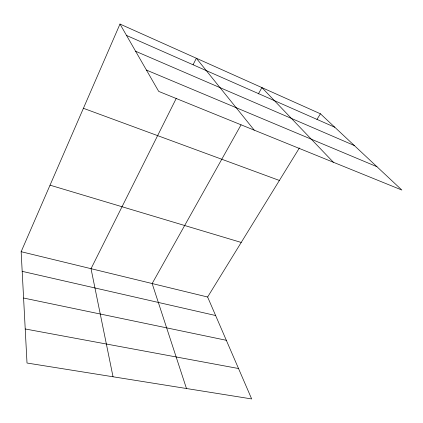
<?xml version="1.0" encoding="UTF-8"?>
<svg xmlns="http://www.w3.org/2000/svg" width="423" height="423" viewBox="0 0 423 423"><rect width="100%" height="100%" fill="white"/><g stroke="black" fill="none" stroke-linecap="round" stroke-linejoin="round"><path stroke-width="0.63" d="M21.15 251.701L207.624 297.015L251.669 398.942L27.009 363.024L21.15 251.701L119.984 24.058L320.423 113.792L401.85 190.038L158.699 91.394L119.984 24.058M176.248 98.411L91.024 268.684L113.036 376.777M193.1 64.74L196.351 58.247L254.244 130.157M241.047 124.854L152.158 283.537L186.469 388.52M258.384 93.901L261.916 87.598L333.382 162.258M207.624 297.015L299.389 147.965M316.975 119.392L320.423 113.792M25.216 328.972L238.519 368.518M23.588 298.03L226.326 340.298M22.181 271.344L215.619 315.521M50.036 185.168L241.221 242.448M83.41 108.299L279.381 180.457M146.443 70.075L376.951 166.72M135.63 51.262L354.321 145.528M126.54 35.453L334.794 127.244"/></g></svg>
